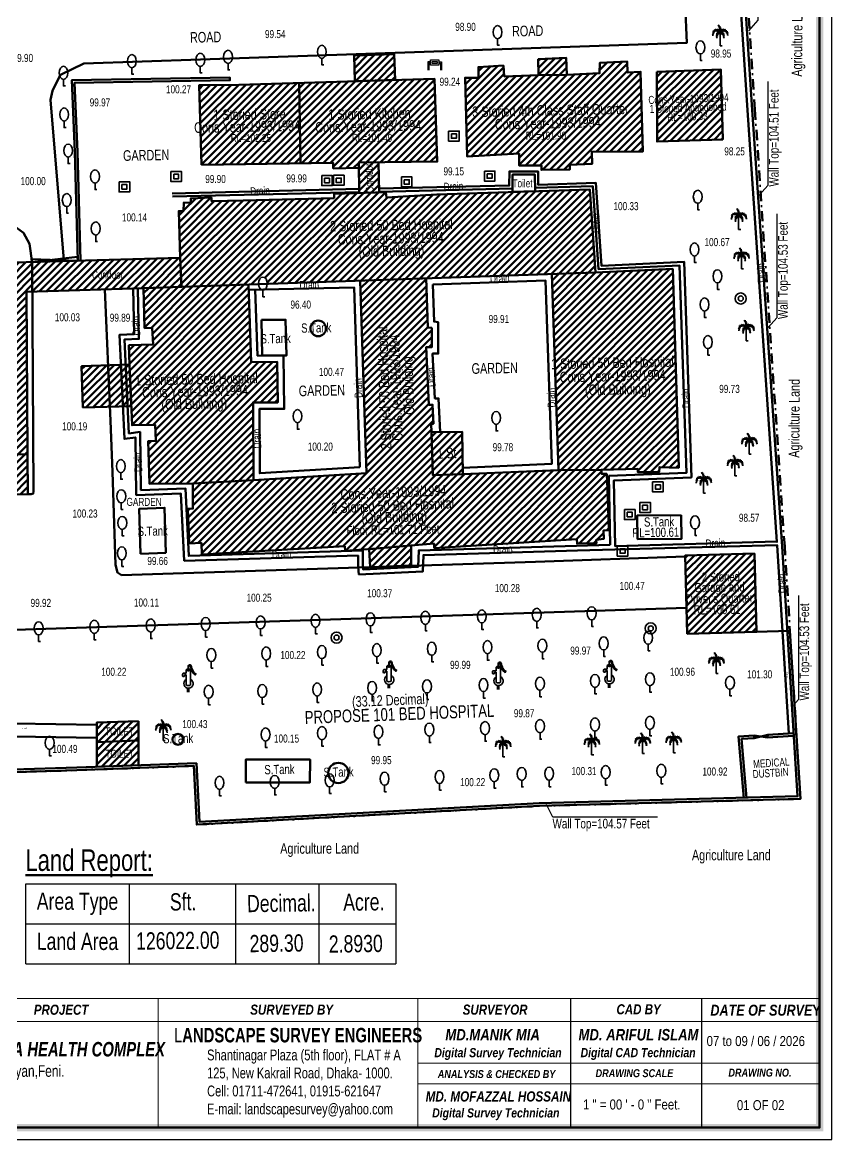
# Model space of a CAD drawing. Header units: inches. Extents: x 2762 to 13259, y 2807 to 10014.
# Drawn here: x 4916 to 7951, y 2807 to 6995 of the extents above; entities that cross this region are included whole.
import ezdxf

# ---------------------------------------------------------------- set-up
doc = ezdxf.new("R2010")
doc.units = ezdxf.units.IN
doc.header["$MEASUREMENT"] = 0
doc.linetypes.add('DASHDOT', pattern=[25.4, 12.7, -6.35, 0, -6.35])
for name, color, linetype, lineweight in [('BUILDING', 211, 'Continuous', 50), ('DIMENSION', 7, 'Continuous', 9), ('DRAIN_TANK', 150, 'Continuous', 50), ('EP', 1, 'Continuous', 35), ('Frame_1', 6, 'Continuous', 35), ('Frame_2', 5, 'Continuous', 50), ('Frame_3', 34, 'Continuous', 35), ('GATE', 40, 'Continuous', 50), ('MANHOLE', 11, 'Continuous', 35), ('PROPERTY LINE', 10, 'Continuous', 50), ('ROAD', 92, 'Continuous', 50), ('TEXT', 7, 'Continuous', 15), ('TINSHED', 132, 'Continuous', 50), ('TREE', 106, 'Continuous', 35), ('TUBWELP12', 13, 'Continuous', 35), ('WALL', 46, 'Continuous', 50)]:
    doc.layers.add(name, color=color, linetype=linetype, lineweight=lineweight)
for name, color, linetype in [('GV', 10, 'Continuous'), ('MSPOINT', 7, 'Continuous'), ('NORT', 7, 'Continuous')]:
    doc.layers.add(name, color=color, linetype=linetype)
doc.styles.add('DESCRIPTION', font='MSURVEY', dxfattribs={"height": 0.45})
doc.styles.add('MONOTEXT', font='txt')
doc.styles.add('New Text Style', font='swissci.ttf')
doc.styles.add('ROMAN_SIMPLEX', font='swisscli.ttf')

# ---------------------------------------------------------------- blocks, each defined once
blk = doc.blocks.new('A$C0C8E30DC')
at = {"layer": 'TREE'}
blk.add_lwpolyline([(44, 65), (44, 0), (63, 0)], dxfattribs=at)
blk.add_ellipse((44, 131), major_axis=(0, 66), ratio=0.672742, dxfattribs=at)
blk = doc.blocks.new('A$C01564FFC')
at = {"layer": 'TREE'}
for p, q in [((0, 129), (7, 138)), ((1, 144), (12, 151)), ((1, 116), (5, 123)), ((3, 159), (17, 164)), ((7, 138), (3, 109)), ((5, 123), (8, 115)), ((17, 164), (7, 138)), ((7, 138), (13, 128)), ((12, 151), (17, 138)), ((14, 173), (29, 168)), ((41, 173), (17, 164)), ((17, 164), (20, 152)), ((29, 168), (27, 155)), ((29, 180), (41, 173)), ((41, 173), (35, 158)), ((66, 167), (41, 173)), ((41, 118), (53, 126)), ((42, 136), (58, 138)), ((54, 170), (45, 156)), ((47, 184), (54, 170)), ((58, 138), (48, 113)), ((52, 150), (71, 143)), ((53, 126), (59, 113)), ((66, 167), (54, 156)), ((83, 147), (58, 138)), ((58, 138), (63, 124)), ((61, 218), (71, 216)), ((61, 153), (75, 157)), ((80, 204), (62, 228)), ((66, 181), (66, 167)), ((83, 147), (66, 167)), ((67, 206), (80, 204)), ((68, 153), (83, 147)), ((71, 143), (68, 126)), ((71, 216), (71, 225)), ((71, 196), (83, 189)), ((73, 181), (85, 174)), ((75, 157), (78, 173)), ((75, 170), (84, 161)), ((75, 151), (83, 147)), ((83, 147), (78, 131)), ((80, 204), (82, 214)), ((85, 174), (80, 204)), ((83, 147), (80, 157)), ((83, 189), (90, 200)), ((83, 147), (85, 174)), ((83, 147), (102, 167)), ((88, 159), (83, 147)), ((83, 147), (104, 153)), ((83, 147), (98, 152)), ((83, 147), (83, 0)), ((83, 147), (111, 137)), ((89, 130), (83, 147)), ((84, 161), (95, 170)), ((85, 174), (94, 185)), ((93, 179), (93, 157)), ((93, 157), (112, 153)), ((97, 142), (119, 146)), ((105, 125), (97, 142)), ((102, 167), (110, 186)), ((102, 167), (131, 171)), ((116, 154), (102, 167)), ((106, 123), (111, 137)), ((111, 137), (128, 132)), ((111, 137), (124, 112)), ((114, 113), (118, 125)), ((129, 184), (116, 169)), ((116, 169), (132, 155)), ((118, 125), (131, 118)), ((131, 171), (148, 177)), ((131, 171), (154, 157)), ((136, 155), (131, 171)), ((142, 164), (158, 164)), ((144, 148), (142, 164)), ((148, 145), (154, 157)), ((154, 157), (168, 154)), ((154, 157), (164, 136)), ((155, 135), (159, 146)), ((159, 146), (172, 141)), ((159, 126), (164, 136)), ((164, 136), (173, 129)), ((164, 136), (169, 111)), ((164, 115), (166, 123)), ((166, 123), (172, 116)), ((42, 103), (48, 113)), ((44, 90), (48, 97)), ((48, 113), (55, 103)), ((48, 113), (48, 82)), ((48, 97), (52, 89)), ((83, 0), (105, 0)), ((117, 103), (124, 112)), ((121, 89), (125, 98)), ((124, 112), (133, 105)), ((124, 112), (126, 84)), ((125, 98), (129, 89))]:
    blk.add_line(p, q, dxfattribs=at)
blk = doc.blocks.new('A$C523241F9')
at = {"layer": 'EP'}
for radius in [66.6, 30.6]:
    blk.add_circle((67, 67), radius, dxfattribs=at)
blk = doc.blocks.new('A$C144E0197')
at = {"layer": 'GV', "ltscale": 0.5}
for p, q in [((0, 22.7), (0, 0)), ((7.7, 22.7), (0, 22.7)), ((3, 19.7), (3, 0)), ((7.7, 19.7), (3, 19.7)), ((30.7, 22.7), (38.4, 22.7)), ((30.7, 19.7), (35.4, 19.7)), ((35.4, 19.7), (35.4, 0)), ((38.4, 22.7), (38.4, 0))]:
    blk.add_line(p, q, dxfattribs=at)
for points in [[(7.7, 28.2), (30.7, 28.2), (30.7, 14.3), (7.7, 14.3)], [(12.2, 23.7), (26.2, 23.7), (26.2, 18.8), (12.2, 18.8)]]:
    blk.add_lwpolyline(points, close=True, dxfattribs=at)
blk = doc.blocks.new('A$C36661D52')
at = {"layer": 'TUBWELP12'}
for p, q in [((4.74, 17.63), (4.74, 21.24)), ((4.87, 17.63), (4.87, 21.19)), ((2.91, 15.57), (0.31, 15.57)), ((2.91, 14.25), (1.51, 14.25)), ((1.51, 14.25), (1.51, 13.4)), ((2.91, 18.4), (2.91, 15.57)), ((2.91, 14.25), (2.91, 5.89)), ((4.74, 17.63), (4.87, 17.63)), ((6.57, 18.4), (6.57, 5.89)), ((4.08, 3.27), (4.08, 0)), ((5.23, 3.19), (5.23, 0))]:
    blk.add_line(p, q, dxfattribs=at)
for points in [[(2.91, 18.4, -0.20171), (4.74, 19.17, -0.20171)], [(4.87, 19.17, -0.188588), (6.57, 18.4)], [(4.88, 22.04, -0.471821), (6.76, 22.3, -0.153), (7.49, 21.04, 0.080075), (9.25, 16.61, 0.193066), (11.1, 15.19), (10.51, 14.19), (8.37, 16.04), (7.3, 18.71), (6.42, 21.35, 0.466022), (5.23, 21.82)], [(0.31, 15.57, 0.260559), (0, 14.77), (0, 13.41)], [(0, 13.41, 0.691907), (1.51, 13.4, 0.220432)], [(2.91, 18.4, 0.20171), (4.74, 17.63, 0.20171)], [(4.87, 17.63, 0.188588), (6.57, 18.4)]]:
    blk.add_lwpolyline(points, format="xyb", dxfattribs=at)
blk.add_circle((4.89, 21.61), 0.429, dxfattribs=at)
for centre, radius, start, end in [((4.93, 7.03), 3.85, 121.72308, 64.82281), ((4.74, 9.44), 3.99, 242.67603, 297.32397)]:
    blk.add_arc(centre, radius, start, end, dxfattribs=at)
blk = doc.blocks.new('A$C69525F90')
at = {"layer": 'MANHOLE'}
for points in [[(0, 115), (121, 115), (121, 0), (0, 0)], [(32, 83), (89, 83), (89, 32), (32, 32)]]:
    blk.add_lwpolyline(points, close=True, dxfattribs=at)

msp = doc.modelspace()

# ---------------------------------------------------------------- hatches: boundary and pattern name
at = {"layer": 'BUILDING'}
h = msp.add_hatch(dxfattribs=at)
h.set_pattern_fill('ANSI31', color=256, scale=150, style=0)
h.paths.add_polyline_path([(6461.3, 6783.9), (5953.6, 6768.4), (5958.8, 6466.4), (6081.5, 6468.1), (6081.9, 6447.4), (6177.3, 6449.7), (6177, 6469.4), (6471.9, 6473.5)])
h.paths.add_polyline_path([(6251.1, 6470.5), (6177, 6469.4), (6178.9, 6355.4), (6254.3, 6357.6)])
h.paths.add_polyline_path([(6310.1, 6875.4), (6159.6, 6870.6), (6162.4, 6774.7), (6314.1, 6779.4)])
h.paths.add_polyline_path([(5953.6, 6768.4), (5727.2, 6761.5), (5579.2, 6759.4), (5587.1, 6461.2), (5958.8, 6466.4)])
h.paths.add_polyline_path([(6143.7, 6539), (6332.9, 6539), (6332.9, 6585.1), (6143.7, 6585.1)], flags=24)
h.paths.add_polyline_path([(6053.3, 6618), (6396.1, 6624.9), (6394.8, 6686.9), (6052, 6679.9)], flags=24)
h.paths.add_polyline_path([(6003.4, 6565.3), (6447.4, 6574.3), (6446.1, 6642.4), (6002, 6633.4)], flags=24)
h.paths.add_polyline_path([(5549.3, 6564.1), (5993.4, 6573.1), (5992, 6641.1), (5548, 6632.1)], flags=9)
h.paths.add_polyline_path([(6242.5, 6349.6), (6236.4, 6483.3), (6189.5, 6481.2), (6195.7, 6347.5)], flags=9)
h.paths.add_polyline_path([(5622.7, 6616.2), (5928.3, 6622.4), (5927, 6684.3), (5621.4, 6678.1)], flags=24)
h.paths.add_polyline_path([(5689.3, 6538.4), (5878.6, 6538.4), (5878.6, 6584.5), (5689.3, 6584.5)], flags=24)
h = msp.add_hatch(dxfattribs=at)
h.set_pattern_fill('ANSI31', color=256, scale=150, style=0)
h.paths.add_polyline_path([(7234.1, 6809.7), (7185.1, 6807.7), (7183.4, 6848.5), (7081.1, 6842.8), (7080.5, 6804.5), (6957.8, 6798.9), (6851.9, 6797.4), (6722.7, 6792.6), (6719.7, 6832.8), (6626.3, 6827.6), (6626.5, 6787.6), (6575.9, 6787.4), (6584.4, 6492), (6778.4, 6503.5), (6779.3, 6458.1), (6862.6, 6459.1), (6862.2, 6442.2), (6969.5, 6444.2), (6968.7, 6461.5), (7052.6, 6464.7), (7051.2, 6510.3), (7243, 6511.6)])
h.paths.add_polyline_path([(6955.2, 6861.7), (6850.5, 6856.8), (6851.9, 6797.4), (6957.8, 6798.9)])
h.paths.add_polyline_path([(6795.9, 6546.9), (6985.2, 6546.9), (6985.2, 6593), (6795.9, 6593)], flags=24)
h.paths.add_polyline_path([(6592.8, 6626.7), (7221.1, 6639.4), (7219.8, 6703.5), (6591.6, 6690.8)], flags=24)
h.paths.add_polyline_path([(6677, 6576.8), (7121.1, 6585.8), (7119.7, 6653.8), (6675.6, 6644.9)], flags=24)
h = msp.add_hatch(dxfattribs=at)
h.set_pattern_fill('ANSI31', color=256, scale=150, style=0)
h.paths.add_polyline_path([(7535, 6818.7), (7295, 6810.2), (7296.3, 6548.1), (7542.5, 6556.1)])
h.paths.add_polyline_path([(7261, 6646.4), (7586.2, 6657.3), (7584.6, 6704.2), (7259.4, 6693.3)], flags=9)
h.paths.add_polyline_path([(7255.8, 6676.4), (7592.1, 6687.7), (7590.4, 6739.3), (7254.1, 6728)], flags=9)
h.paths.add_polyline_path([(7327.3, 6616.1), (7516.5, 6622.4), (7514.9, 6668.5), (7325.8, 6662.1)], flags=24)
h = msp.add_hatch(dxfattribs=at)
h.set_pattern_fill('ANSI31', color=256, scale=150, style=0)
edge = h.paths.add_edge_path()
edge.add_line((7043.9, 6369.2), (6470.7, 6350))
edge.add_line((6470.7, 6350), (6281.7, 6339))
edge.add_line((6281.7, 6339), (6279.4, 6358.4))
edge.add_line((6279.4, 6358.4), (6084.6, 6352.7))
edge.add_line((6084.6, 6352.7), (6084.8, 6336.2))
edge.add_line((6084.8, 6336.2), (5743.4, 6326.8))
edge.add_line((5743.4, 6326.8), (5624.7, 6324.9))
edge.add_line((5624.7, 6324.9), (5624.5, 6338.5))
edge.add_line((5624.5, 6338.5), (5547.5, 6335.2))
edge.add_line((5547.5, 6335.2), (5547.2, 6318.6))
edge.add_line((5547.2, 6318.6), (5521.1, 6319.8))
edge.add_line((5521.1, 6319.8), (5520.6, 6287.7))
edge.add_line((5520.6, 6287.7), (5502.2, 6287.8))
edge.add_line((5502.2, 6287.8), (5506.9, 6112.6))
edge.add_line((5506.9, 6112.6), (5512.1, 6003.6))
edge.add_line((5512.1, 6003.6), (5801.3, 6013.6))
edge.add_ellipse((5817.9, 6015.5), major_axis=(0, 24.7), ratio=0.672742, start_angle=268.2434, end_angle=454.4425, ccw=False)
edge.add_line((5834.4, 6014.8), (7065, 6057.7))
edge.add_line((7065, 6057.7), (7043.9, 6369.2))
h.paths.add_polyline_path([(6088.1, 6145.3), (6532.2, 6154.3), (6530.8, 6222.3), (6086.7, 6213.4)], flags=24)
h.paths.add_polyline_path([(6165, 6093.2), (6451.4, 6099), (6449.9, 6174.8), (6163.5, 6169)], flags=24)
h.paths.add_polyline_path([(6056.4, 6187.9), (6568.3, 6198.2), (6566.8, 6274), (6054.8, 6263.7)], flags=24)
h = msp.add_hatch(dxfattribs=at)
h.set_pattern_fill('ANSI31', color=256, scale=150, style=0)
h.paths.add_polyline_path([(5506.9, 6112.6), (4951.9, 6096.7), (4952.4, 6093.2), (4953.1, 5986.3), (5369.5, 5998.6), (5512.1, 6003.6)])
h.paths.add_polyline_path([(4931.7, 5985.6), (4953.1, 5986.3), (4952.4, 6093.2), (4951.9, 6096.7), (4929.9, 6096), (4817.6, 6094), (4826.4, 5669.6), (4826.7, 5375.4), (4840.9, 5375.3), (4934.6, 5376.4)])
h.paths.add_polyline_path([(4934.6, 5376.4), (4840.9, 5375.3), (4845.2, 5224.7), (4935.9, 5227.3)])
h.paths.add_polyline_path([(5169, 6025.8), (5309.6, 6025.8), (5309.6, 6072.7), (5169, 6072.7)], flags=24)
h.paths.add_polyline_path([(4910.6, 5625), (4910.6, 5810.5), (4848.7, 5810.5), (4848.7, 5625)], flags=24)
h = msp.add_hatch(dxfattribs=at)
h.set_pattern_fill('ANSI31', color=256, scale=150, style=0)
h.paths.add_polyline_path([(6429.6, 5777.1), (6451.3, 5777.4), (6450.8, 5850), (6436.6, 5851.3), (6430.1, 6035.5), (6183.2, 6026.9), (6206.3, 5305.9), (5782.5, 5279.2), (5555, 5267), (5555.1, 5172.5), (5536, 5172), (5541.3, 5041.9), (5587.1, 5043.8), (5589.1, 5000.4), (6124.8, 5031.4), (6126.8, 5014), (6215.9, 5021), (6373.6, 5034.2), (6460, 5041.4), (6460.3, 5024.4), (6975.7, 5057.2), (6994.9, 5058.4), (6996.4, 5041.4), (7069.1, 5043.5), (7068.1, 5055.9), (7095.9, 5059.3), (7094.9, 5090), (7114.8, 5091.5), (7110.9, 5216.7), (7107.2, 5302.4), (7088, 5302.5), (7087.6, 5318.3), (6926.2, 5317.1), (6568.1, 5301.3), (6455.2, 5297.7), (6449.7, 5459.3), (6448.6, 5490.3), (6457.3, 5490.6), (6453.9, 5561.6), (6440.2, 5561.6)])
h.paths.add_polyline_path([(6374.3, 4958.9), (6373.6, 5034.2), (6227.7, 5022), (6215.9, 5021), (6219.8, 4953.7)])
h.paths.add_polyline_path([(6564.9, 5460.8), (6449.7, 5459.3), (6455.2, 5297.7), (6568.1, 5301.3)], flags=17)
h.paths.add_polyline_path([(6123, 5062.9), (6530.4, 5070.3), (6529.4, 5123.7), (6122, 5116.4)], flags=24)
h.paths.add_polyline_path([(6359.6, 5417.1), (6344, 5861), (6275.9, 5858.6), (6291.6, 5414.7)], flags=24)
h.paths.add_polyline_path([(6099.4, 5188.5), (6543.2, 5207.1), (6540.3, 5275.1), (6096.5, 5256.6)], flags=24)
h.paths.add_polyline_path([(6409.5, 5513.4), (6400.5, 5767.1), (6324.7, 5764.5), (6333.7, 5510.7)], flags=24)
h.paths.add_polyline_path([(6323.7, 5381.9), (6305.7, 5893.7), (6229.9, 5891), (6248, 5379.3)], flags=24)
h.paths.add_polyline_path([(6176.9, 5092.8), (6463.1, 5104.8), (6459.9, 5180.5), (6173.8, 5168.6)], flags=24)
h.paths.add_polyline_path([(6062.2, 5131.4), (6573.8, 5152.8), (6570.6, 5228.5), (6059, 5207.1)], flags=24)
h.paths.add_polyline_path([(6462.1, 5347.6), (6559.7, 5351.7), (6557.1, 5413.5), (6459.6, 5409.4)], flags=24)
h = msp.add_hatch(dxfattribs=at)
h.set_pattern_fill('ANSI31', color=256, scale=150, style=0)
h.paths.add_polyline_path([(7355, 6071), (7065, 6057.7), (6901.2, 6052), (6926.2, 5317.1), (7087.6, 5318.3), (7223.4, 5322), (7223.7, 5309.7), (7303.4, 5308.9), (7304.6, 5328.4), (7377.1, 5325.9)])
h.paths.add_polyline_path([(6920.2, 5629.1), (7364.3, 5638), (7362.9, 5706.1), (6918.8, 5697.1)], flags=24)
h.paths.add_polyline_path([(7014.2, 5574.5), (7300.5, 5580.3), (7299, 5656.1), (7012.6, 5650.3)], flags=24)
h.paths.add_polyline_path([(6886.8, 5671.7), (7397.4, 5682), (7395.9, 5757.8), (6885.2, 5747.5)], flags=9)
h = msp.add_hatch(dxfattribs=at)
h.set_pattern_fill('ANSI31', color=256, scale=150, style=0)
h.paths.add_polyline_path([(5763.7, 6012.3), (5369.5, 5998.6), (5374.1, 5849.5), (5402.2, 5850.7), (5405.8, 5787.9), (5315.6, 5785.1), (5317.9, 5712.9), (5327, 5485.2), (5413.9, 5486.3), (5416.6, 5426.2), (5388.1, 5425.6), (5393, 5265.2), (5555, 5267), (5782.5, 5279.2), (5780.8, 5570.6), (5873.4, 5570.4), (5871.7, 5722.2), (5774.4, 5721.7)])
h.paths.add_polyline_path([(5317.9, 5712.9), (5303.4, 5712.4), (5310.8, 5556.1), (5324.2, 5556.4)])
h.paths.add_polyline_path([(5303.4, 5712.4), (5285.4, 5711.7), (5292.8, 5555.6), (5310.8, 5556.1)])
h.paths.add_polyline_path([(5285.4, 5711.7), (5237.1, 5710), (5244, 5554.4), (5292.8, 5555.6)])
h.paths.add_polyline_path([(5237.1, 5710), (5137.6, 5706.4), (5143, 5551.8), (5244, 5554.4)])
h.paths.add_polyline_path([(5353.8, 5572), (5797.9, 5581), (5796.5, 5649.1), (5352.4, 5640.1)], flags=24)
h.paths.add_polyline_path([(5425.5, 5520.5), (5711.9, 5526.3), (5710.4, 5602.1), (5424, 5596.3)], flags=24)
h.paths.add_polyline_path([(5326.5, 5610.7), (5837.1, 5621), (5835.6, 5696.8), (5324.9, 5686.5)], flags=24)
h = msp.add_hatch(dxfattribs=at)
h.set_pattern_fill('ANSI31', color=256, scale=150, style=0)
h.paths.add_polyline_path([(7661, 5004.1), (7401, 4996.8), (7409.1, 4703.3), (7669, 4710.6)])
h.paths.add_polyline_path([(7424.9, 4765.2), (7644.4, 4769.1), (7643.4, 4822.6), (7423.9, 4818.6)], flags=24)
h.paths.add_polyline_path([(7395.9, 4804.9), (7671.6, 4809.9), (7670.6, 4866.2), (7394.8, 4861.2)], flags=9)
h.paths.add_polyline_path([(7454.1, 4888), (7625.3, 4891.1), (7624.3, 4945.5), (7453.1, 4942.4)], flags=24)
h.paths.add_polyline_path([(7425.4, 4838.7), (7648.7, 4842.7), (7647.5, 4909.4), (7424.2, 4905.3)], flags=24)
h = msp.add_hatch(dxfattribs=at)
h.set_pattern_fill('ANSI31', color=256, scale=150, style=0)
h.paths.add_polyline_path([(5350.7, 4376.5), (5194.9, 4370.9), (5195, 4297.5), (5350.8, 4303.1)])
h.paths.add_polyline_path([(5218.3, 4314.2), (5334.5, 4314.2), (5334.5, 4361.1), (5218.3, 4361.1)], flags=24)
at = {"layer": 'TINSHED'}
h = msp.add_hatch(dxfattribs=at)
h.set_pattern_fill('ANSI31', color=256, scale=150, style=0)
h.paths.add_polyline_path([(5350.8, 4303.1), (5195, 4297.5), (5195.2, 4204.9), (5351, 4210.5)])
h.paths.add_polyline_path([(5219.2, 4230.4), (5335.4, 4230.4), (5335.4, 4277.3), (5219.2, 4277.3)], flags=24)

# ---------------------------------------------------------------- linework, layer by layer
at = {"layer": 'BUILDING'}
for points in [[(6314.1, 6779.4), (6310.1, 6875.4), (6159.6, 6870.6), (6162.4, 6774.7), (6314.1, 6779.4)], [(6957.8, 6798.9), (7080.5, 6804.5), (7081.1, 6842.8), (7183.4, 6848.5), (7185.1, 6807.7), (7234.1, 6809.7), (7243, 6511.6), (7051.2, 6510.3), (7052.6, 6464.7), (6968.7, 6461.5), (6969.5, 6444.2), (6862.2, 6442.2), (6862.6, 6459.1), (6779.3, 6458.1), (6778.4, 6503.5), (6584.4, 6492), (6575.9, 6787.4), (6626.5, 6787.6), (6626.3, 6827.6), (6719.7, 6832.8), (6722.7, 6792.6), (6851.9, 6797.4), (6850.5, 6856.8), (6955.2, 6861.7), (6957.8, 6798.9), (6851.9, 6797.4)], [(7295, 6810.2), (7296.3, 6548.1), (7542.5, 6556.1), (7535, 6818.7), (7295, 6810.2)], [(5587.1, 6461.2), (5579.2, 6759.4), (5727.2, 6761.5), (6461.3, 6783.9), (6471.9, 6473.5), (6177, 6469.4)], [(5953.6, 6768.3), (5958.8, 6466.4)], [(6177.3, 6449.7), (6081.9, 6447.4), (6081.5, 6468.1), (5587.1, 6461.2)], [(6178.9, 6355.4), (6177, 6469.4)], [(6251.1, 6470.5), (6254.3, 6357.6)], [(6753.8, 6360.1), (6754.1, 6424.3), (6838.1, 6424.6), (6838.7, 6362.3), (6753.8, 6360.1)], [(4929.9, 6096), (5506.9, 6112.6), (5502.2, 6287.8), (5520.6, 6287.7), (5521.1, 6319.8), (5547.2, 6318.6), (5547.5, 6335.2), (5624.5, 6338.5), (5624.7, 6324.9), (5743.4, 6326.8), (6084.8, 6336.2), (6084.6, 6352.7), (6279.4, 6358.4), (6281.7, 6339), (6470.7, 6350), (7043.9, 6369.2), (7065, 6057.7), (7355, 6071), (7377.1, 5325.9), (7304.6, 5328.4), (7303.4, 5308.9), (7223.7, 5309.7), (7223.4, 5322), (7223.4, 5322), (7087.6, 5318.3), (7088, 5302.5), (7107.2, 5302.4), (7110.9, 5216.7), (7114.8, 5091.5), (7094.9, 5090), (7095.9, 5059.3), (7068.1, 5055.9), (7069.1, 5043.5), (6996.4, 5041.4), (6994.9, 5058.4), (6975.7, 5057.2), (6460.3, 5024.4), (6460, 5041.4), (6227.7, 5022), (6126.8, 5014), (6124.8, 5031.4), (5589.1, 5000.4), (5587.1, 5043.8), (5541.3, 5041.9), (5536, 5172), (5555.1, 5172.5), (5555, 5267), (5393, 5265.2), (5388.1, 5425.6), (5416.6, 5426.2), (5413.9, 5486.3), (5327, 5485.2), (5317.9, 5712.9), (5315.6, 5785.1), (5405.8, 5787.9), (5402.2, 5850.7), (5374.1, 5849.5), (5369.5, 5998.6)], [(4929.9, 6096), (4817.6, 6094), (4826.4, 5669.6), (4728.1, 5669), (4721.8, 6137.1), (4559.1, 6136.9), (4561.5, 6071.2), (4443.1, 6068.9), (3947.4, 6064.6), (3947.7, 6049), (3957, 4978.3)], [(5506.9, 6112.6), (5512.1, 6003.6)], [(7065, 6057.7), (5369.5, 5998.6), (4931.7, 5985.6), (4934.6, 5376.4), (4935.9, 5227.3), (4845.2, 5224.7), (4853.5, 4991), (3957, 4978.3), (3954.9, 5220.2), (4845.2, 5224.7)], [(6430.1, 6035.7), (6436.6, 5851.3), (6450.8, 5850), (6451.3, 5777.4), (6429.6, 5777.1), (6440.2, 5561.6), (6453.9, 5561.6), (6457.3, 5490.6), (6448.6, 5490.3), (6449.7, 5459.3), (6564.9, 5460.8), (6568.1, 5301.3), (6455.2, 5297.7), (6449.7, 5459.3)], [(6568.1, 5301.3), (6926.2, 5317.1), (6901.2, 6052)], [(5763.7, 6012.3), (5774.4, 5721.7), (5774.4, 5721.7), (5871.7, 5722.2), (5873.4, 5570.4), (5780.8, 5570.6), (5782.5, 5279.2)], [(6206.3, 5305.9), (6183.2, 6026.9)], [(5317.9, 5712.9), (5137.6, 5706.4), (5143, 5551.8), (5324.2, 5556.4)], [(4845.2, 5224.7), (4840.9, 5375.3), (4934.6, 5376.4)], [(5555, 5267), (5782.5, 5279.2), (6206.3, 5305.9)], [(7087.6, 5318.3), (6926.2, 5317.1)], [(6219.8, 4953.5), (6215.9, 5021), (6373.6, 5034.2), (6374.3, 4958.9), (6219.8, 4953.7)], [(7409.1, 4703.3), (7401, 4996.8), (7661, 5004.1), (7669, 4710.6), (7409.1, 4703.3)], [(5350.7, 4376.5), (5194.9, 4370.9), (5195, 4297.5), (5350.8, 4303.1), (5350.7, 4376.5)]]:
    msp.add_lwpolyline(points, dxfattribs=at)
at = {"layer": 'DRAIN_TANK'}
for points in [[(5948.1, 7316.6), (5949.8, 7387.4), (6170.3, 7394.1), (6176.4, 7277), (6393.2, 7285.8), (6435.8, 7286.7), (6436.7, 7337.6), (7609.4, 7382.1), (7607.6, 7056.6), (7610, 7044.3), (7635.2, 6666), (7745.5, 5048), (7745.5, 5048)], [(7745.3, 5049.8), (7139.5, 5031.8), (7134.2, 5278), (7424.6, 5289.2), (7397.8, 6097), (7087.3, 6082.7), (7066.3, 6394), (6849.9, 6386.7), (6850, 6436.6), (6742.2, 6436.3), (6741.9, 6383.6), (6253.9, 6372.2)], [(5478.1, 6354.2), (6178.6, 6370.5)], [(6254.3, 6360.3), (6753.8, 6371.9)], [(7119.8, 5037.2), (7115.8, 5295.3), (7406, 5306.5), (7380.2, 6084.2), (7076.1, 6070.2), (7055.1, 6381.6), (6838.6, 6374.4)], [(5478.4, 6342.2), (6178.9, 6358.5)], [(6997.7, 5015.6), (6419.8, 4998.4), (6417.2, 4936.6), (6177.9, 4925.8), (6174.5, 4954.5), (6174.7, 4996.4), (5522.6, 4976.9), (5510.6, 5229.2), (5342.7, 5223.3), (5339.8, 5439.3), (5298.5, 5433.6), (5280.2, 5824.2), (5334.4, 5826), (5330.9, 5997.4)], [(7119.8, 5037.2), (6402.5, 5015.9), (6399.9, 4953.8), (6193.8, 4944.6), (6192.5, 4955.5), (6192.8, 5015), (5539.7, 4995.4), (5527.8, 5247.8), (5360.5, 5241.9), (5357.5, 5459.9), (5315.5, 5454.1), (5299, 5806.8), (5352.7, 5808.6), (5348.9, 5997.8)], [(5764.4, 5992.9), (6160, 6001.9), (6181.5, 5328.4)], [(6181.5, 5328.4), (5806.3, 5304.8), (5805, 5546.5), (5897.7, 5546.3), (5895.4, 5746.4), (5797.6, 5745.8), (5788.4, 5993.8)], [(6454.9, 6012.4), (6459.8, 5873.3), (6474.7, 5871.9), (6475.5, 5753.8), (6454.3, 5753.7), (6463, 5585.8), (6476.8, 5585.7), (6482.6, 5459.7), (6482.6, 5459.7)], [(6567, 5325.3), (6901.4, 5340), (6878, 6027.1), (6454.9, 6012.4)], [(5812.3, 5880.2), (5903, 5880.5), (5905.9, 5746.2), (5815.2, 5745.9), (5812.3, 5880.2)], [(5358.6, 5003.1), (5453.5, 5006.9), (5449.1, 5175.9), (5354.2, 5172.1), (5358.6, 5003.1)], [(7386.4, 5147.7), (7221.6, 5147.2), (7222.8, 5058.5), (7387.6, 5059), (7386.4, 5147.7)], [(6997.7, 5015.6), (7746.3, 5036), (7790.3, 4329.8)], [(5753.5, 4146.4), (5754.4, 4232.8), (5994.6, 4232), (5993.7, 4145.6), (5753.5, 4146.4)]]:
    msp.add_lwpolyline(points, dxfattribs=at)
for centre, radius in [((6025.2, 5847.9), 29.2), ((5499.2, 4307.8), 20.2), ((6100.8, 4181.8), 38)]:
    msp.add_circle(centre, radius, dxfattribs=at)
at = {"layer": 'Frame_1', "lineweight": 30, "flags": 128}
msp.add_lwpolyline([(7950.9, 10014), (2761.6, 10014), (2761.6, 2807.4), (7950.9, 2807.4)], close=True, dxfattribs=at)
at = {"layer": 'Frame_2', "lineweight": 53, "const_width": 27.8}
msp.add_lwpolyline([(2806.6, 2852.4), (2806.6, 9968.9), (7905.8, 9968.9), (7905.8, 2852.4)], close=True, dxfattribs=at)
msp.add_lwpolyline([(2806.6, 2852.4), (2806.6, 9968.9), (7905.8, 9968.9), (7905.8, 2852.4)], close=True, dxfattribs=at)
at = {"layer": 'Frame_2', "flags": 128}
msp.add_lwpolyline([(7905.8, 9968.9), (2806.6, 9968.9), (2806.6, 2852.4), (7905.8, 2852.4)], close=True, dxfattribs=at)
at = {"layer": 'Frame_2', "color": 5, "flags": 128}
msp.add_lwpolyline([(7905.8, 9968.9), (2806.6, 9968.9), (2806.6, 2852.4), (7905.8, 2852.4)], close=True, dxfattribs=at)
at = {"layer": 'Frame_3', "lineweight": 30}
for points, const_width in [([(7905.8, 3336.3), (3999.6, 3336.3)], 3.76), ([(5424.4, 2852.4), (5424.4, 3336.3)], 3.76), ([(6398.9, 2852.4), (6398.9, 3336.3)], 3.76), ([(6971.6, 2852.4), (6971.6, 3336.3)], 5.03), ([(7463.3, 2852.4), (7463.3, 3336.3)], 5.03), ([(7905.8, 2852.4), (7905.8, 3336.3)], 5.03), ([(7905.8, 3250.8), (3999.6, 3250.8)], 3.76), ([(7905.8, 3094.4), (6398.9, 3094.4)], 3.76), ([(7905.8, 3016.9), (6398.9, 3016.9)], 3.76)]:
    msp.add_lwpolyline(points, dxfattribs=dict(at, const_width=const_width))
at = {"layer": 'GATE'}
for points in [[(4951.9, 6096.7), (5123, 6116), (5123.4, 6101.6), (4950.4, 6107.8), (4951.9, 6096.7)], [(7711.2, 4325.1), (7710.5, 4315.1), (7659.9, 4322.1), (7659.7, 4312.1), (7711.2, 4325.1)]]:
    msp.add_lwpolyline(points, dxfattribs=at)
at = {"layer": 'MSPOINT'}
for p in [(5579.2, 6759.4), (5610, 6760.7), (5536, 5172)]:
    msp.add_point(p, dxfattribs=at)
at = {"layer": 'NORT'}
for points in [[(7674.2, 7393.2), (7674.2, 7003.5), (7639, 6963.9)], [(7711.6, 6773.4), (7711.6, 6383.7), (7679.3, 6347.4)], [(7745.5, 6277.1), (7745.5, 5887.4), (7713.2, 5851.1)], [(7826.2, 4847.5), (7826.2, 4457.7), (7806, 4435.1)], [(7297.5, 4016.3), (6905.3, 4016.3), (6881.4, 4063.7)], [(4928.2, 3765.6), (6316.8, 3765.6)], [(4928.2, 3467), (4928.2, 3765.6)], [(5315.7, 3765.6), (5315.7, 3467)], [(5714.7, 3765.6), (5714.7, 3467)], [(6027.3, 3765.6), (6027.3, 3467)], [(6316.8, 3765.6), (6316.8, 3467)], [(4928.2, 3616.2), (6316.8, 3616.2)], [(4928.2, 3467), (6316.8, 3467)]]:
    msp.add_lwpolyline(points, dxfattribs=at)
at = {"layer": 'PROPERTY LINE', "linetype": 'DASHDOT', "ltscale": 3}
msp.add_lwpolyline([(3964.8, 7041.4), (3897.9, 6655.4), (3847.2, 6264.9), (3827.5, 5382.1), (3837.3, 4991), (3853.5, 4629.6), (3854.6, 4587.2), (3868.2, 4302.6), (3870, 4148.7), (4641.4, 4177), (5120, 4192.2), (5559.2, 4208), (5570, 3988.1), (6854.8, 4058.2), (7833.6, 4084.5), (7774.7, 5031.4), (7663.2, 6667.9), (7637.9, 7047.9)], dxfattribs=at)
at = {"layer": 'PROPERTY LINE'}
msp.add_lwpolyline([(7794.4, 4714.2), (7409.1, 4703.3), (7406.4, 4800.6), (4850.6, 4716.8), (4671.4, 4712.8), (4702.7, 4178.9), (5120, 4192.2), (5559.2, 4208), (5570, 3988.1), (6854.8, 4058.2), (7833.6, 4084.5)], close=True, dxfattribs=at)
at = {"layer": 'ROAD'}
for points in [[(5584.1, 6855.8), (7407.4, 6918.2), (7401.5, 7063.6)], [(5070.8, 6103.5), (5021.8, 6705.1), (5029.2, 6738.6), (5050.7, 6784.9), (5058.8, 6798.4), (5145.9, 6841.2), (5584.1, 6855.8)], [(4952.4, 6093.2), (4942.5, 6164.6), (4919.7, 6206), (4865.5, 6246.7)], [(4952.4, 6093.2), (4957.8, 5237.3), (4956.3, 5228.9), (4949.3, 5226.1), (4935.9, 5227.3)], [(5265.3, 4961.6), (5253.3, 5311), (5246.3, 5501.2), (5224.5, 5994.3)], [(6022.5, 4947.4), (6840.5, 4973.4), (7401.2, 4992.5)], [(5265.3, 4961.6), (5272, 4933.2), (5287.6, 4923.7), (5442.2, 4927.6), (6022.5, 4947.4)], [(4702.7, 4178.9), (4671.4, 4712.8), (4850.6, 4716.8), (7406.4, 4800.6), (7409.1, 4703.3), (7794.4, 4714.2)], [(4578.1, 4372.1), (5194.9, 4361.8)], [(4581, 4324), (5194.1, 4313.8)]]:
    msp.add_lwpolyline(points, dxfattribs=at)
at = {"layer": 'TINSHED'}
msp.add_lwpolyline([(5350.8, 4303.1), (5195, 4297.5), (5195.2, 4204.9), (5351, 4210.5), (5350.8, 4303.1)], dxfattribs=at)
at = {"layer": 'WALL'}
for points in [[(4641.1, 4187), (5119.7, 4202.2), (5568.7, 4218.3), (5579.5, 3998.7), (6854.4, 4068.2), (7823, 4094.2), (7764.7, 5030.8), (7653.2, 6667.2), (7627.9, 7046.6), (7625.6, 7058.3), (7632.4, 8319.5), (7633.6, 8614.2), (7634.9, 8993.7), (6767, 8958.5), (5309.3, 8904.6), (4921.7, 8889.9), (4203.3, 8866.6)], [(5133.4, 6101.9), (5122, 6510.1), (5111.7, 6768.6), (5694.4, 6778.3), (5694.3, 6788.3), (5101.3, 6778.5), (5112, 6509.8), (5123.4, 6101.6)], [(7659.9, 4322.1), (7602.1, 4318.7), (7621.3, 4087.7)], [(7808.1, 4320.8), (7710.5, 4315.1)], [(7807.5, 4330.8), (7711.2, 4325.1)], [(7659.7, 4312.1), (7612.9, 4309.3), (7631.3, 4088.5)]]:
    msp.add_lwpolyline(points, dxfattribs=at)

# ---------------------------------------------------------------- block references
at = {"layer": 'DIMENSION', "xscale": 1.362815999991653, "yscale": 1.362815999800659, "zscale": 1.362816}
msp.add_blockref('A$C144E0197', (6435.8, 6815.6), dxfattribs=at)
at = {"layer": 'EP', "xscale": 0.3119999999998981, "yscale": 0.3119999999998981, "zscale": 0.3120000000000001}
for p in [(7588.9, 5939.1), (7251.4, 4702.7), (6073.1, 4668.2)]:
    msp.add_blockref('A$C523241F9', p, dxfattribs=at)
at = {"layer": 'MANHOLE'}
for name, p, xscale, yscale, zscale in [('A$C01564FFC', (7503.8, 6907.2), 0.3431999999999107, 0.343199999999797, 0.3432000000000001), ('A$C69525F90', (6514.4, 6550.2), 0.3276000000005297, 0.3276000000005297, 0.3276000000000001), ('A$C69525F90', (5472.7, 6398.6), 0.3276000000005297, 0.3276000000005297, 0.3276000000000001), ('A$C69525F90', (6038.4, 6383.3), 0.3276000000005297, 0.3276000000005297, 0.3276000000000001), ('A$C69525F90', (6082.4, 6384.3), 0.3276000000005297, 0.3276000000005297, 0.3276000000000001), ('A$C69525F90', (6337.2, 6378.1), 0.3276000000005297, 0.3276000000005297, 0.3276000000000001), ('A$C69525F90', (6648.4, 6400), 0.3276000000005297, 0.3276000000005297, 0.3276000000000001), ('A$C69525F90', (5278.7, 6359.7), 0.3276000000005297, 0.3276000000005297, 0.3276000000000001), ('A$C01564FFC', (7573.6, 6219), 0.3431999999999107, 0.343199999999797, 0.3432000000000001), ('A$C01564FFC', (7583.7, 6071.6), 0.3431999999999107, 0.343199999999797, 0.3432000000000001), ('A$C01564FFC', (7602, 5801.1), 0.3431999999999107, 0.343199999999797, 0.3432000000000001), ('A$C01564FFC', (7613, 5376.6), 0.3431999999999107, 0.343199999999797, 0.3432000000000001), ('A$C01564FFC', (7559.6, 5295), 0.3431999999999107, 0.343199999999797, 0.3432000000000001), ('A$C01564FFC', (7442, 5230.6), 0.3431999999999107, 0.343199999999797, 0.3432000000000001), ('A$C69525F90', (7279.2, 5235.1), 0.3276000000005297, 0.3276000000005297, 0.3276000000000001), ('A$C69525F90', (7231.4, 5158.1), 0.3276000000005297, 0.3276000000005297, 0.3276000000000001), ('A$C69525F90', (7173.8, 5131.5), 0.3276000000005297, 0.3276000000005297, 0.3276000000000001), ('A$C69525F90', (7146.8, 4994.6), 0.3276000000005297, 0.3276000000005297, 0.3276000000000001), ('A$C01564FFC', (7489.5, 4554.4), 0.3431999999999107, 0.3432000000002517, 0.3432000000000001), ('A$C01564FFC', (5415, 4303.8), 0.343199999999797, 0.3432000000002517, 0.3432000000000001), ('A$C01564FFC', (6689.6, 4241.7), 0.3431999999999107, 0.3432000000002517, 0.3432000000000001), ('A$C01564FFC', (7022.3, 4250.1), 0.3431999999999107, 0.3432000000002517, 0.3432000000000001), ('A$C01564FFC', (7213, 4254.4), 0.3431999999999107, 0.3432000000002517, 0.3432000000000001), ('A$C01564FFC', (7329.1, 4257.5), 0.3431999999999107, 0.3432000000002517, 0.3432000000000001)]:
    msp.add_blockref(name, p, dxfattribs=dict(at, xscale=xscale, yscale=yscale, zscale=zscale))
at = {"layer": 'PROPERTY LINE', "yscale": 0.3737447997727941, "zscale": 0.3737448000000002}
for p, xscale in [((6681.4, 6909.4), 0.3737447999228607), ((7442.2, 6852.4), 0.3737447999228607), ((5310, 6800.6), 0.3737447999228607), ((5566.6, 6805.4), 0.3737447999228607), ((5670.7, 6816.6), 0.3737447999228607), ((6022.3, 6835.9), 0.3737447999228607), ((5053.4, 6756.7), 0.373744799922747), ((5055.9, 6600.9), 0.373744799922747), ((5070.9, 6465.5), 0.373744799922747), ((5171.7, 6368.4), 0.373744799922747), ((7432.2, 6292.5), 0.3737447999228607), ((5065.7, 6280), 0.373744799922747), ((5174.4, 6173.3), 0.373744799922747), ((7420.1, 6094.6), 0.3737447999228607), ((5801.3, 5966.8), 0.3737447999228607), ((7506.1, 5994.4), 0.3737447999228607), ((7457.7, 5888.8), 0.3737447999228607), ((7470.3, 5747.8), 0.3737447999228607), ((5931.1, 5470.1), 0.3737447999228607), ((6676.1, 5463.5), 0.3737447999228607), ((5268.5, 5282.8), 0.373744799922747), ((5270.2, 5169.7), 0.373744799922747), ((5273.9, 5070), 0.373744799922747), ((7421.9, 5072.1), 0.3737447999228607), ((5272.4, 4956.2), 0.373744799922747), ((5998.7, 4702.9), 0.3737447999228607), ((6204.7, 4708.7), 0.3737447999228607), ((6410.7, 4714.5), 0.3737447999228607), ((6622.4, 4719.6), 0.3737447999228607), ((6828.4, 4725.4), 0.3737447999228607), ((7034.4, 4731.2), 0.3737447999228607), ((4960.2, 4674.9), 0.373744799922747), ((5169.1, 4680.3), 0.373744799922747), ((5380.7, 4685.4), 0.3737447999228607), ((5586.7, 4691.3), 0.3737447999228607), ((5792.7, 4697.1), 0.3737447999228607), ((7079.4, 4618.6), 0.3737447999228607), ((7246.3, 4639.7), 0.3737447999228607), ((5813.8, 4580.7), 0.3737447999228607), ((6022.6, 4586.1), 0.3737447999228607), ((6228.7, 4592.8), 0.3737447999228607), ((6434.7, 4598.6), 0.3737447999228607), ((6643.6, 4604.1), 0.3737447999228607), ((6849.6, 4609.9), 0.3737447999228607), ((5607.8, 4574.9), 0.3737447999228607), ((6210.9, 4451.5), 0.3737447999228607), ((6416.9, 4457.3), 0.3737447999228607), ((6628.6, 4462.4), 0.3737447999228607), ((6840.3, 4467.5), 0.3737447999228607), ((7046.8, 4477.8), 0.3737447999228607), ((7252.9, 4484), 0.3737447999228607), ((7552.9, 4471), 0.3737447999228607), ((5597.7, 4437.2), 0.3737447999228607), ((5799, 4439.9), 0.3737447999228607), ((6004.9, 4445.7), 0.3737447999228607), ((6023, 4281.9), 0.3737447999228607), ((6234.7, 4287), 0.3737447999228607), ((6425.7, 4295.4), 0.3737447999228607), ((6634.6, 4300.9), 0.3737447999228607), ((6840.7, 4308), 0.3737447999228607), ((7046.8, 4314.3), 0.3737447999228607), ((7252.8, 4320.5), 0.3737447999228607), ((5001.4, 4245.6), 0.373744799922747), ((5811.4, 4276.8), 0.3737447999228607), ((6463.7, 4117.9), 0.3737447999228607), ((6669, 4124.2), 0.3737447999228607), ((6772.1, 4129.2), 0.3737447999228607), ((6875, 4130.4), 0.3737447999228607), ((7086.7, 4135.5), 0.3737447999228607), ((7295.5, 4141), 0.3737447999228607), ((5638.7, 4096.1), 0.3737447999228607), ((5845.6, 4099.2), 0.3737447999228607), ((6051.6, 4105.4), 0.3737447999228607), ((6257.6, 4111.2), 0.3737447999228607)]:
    msp.add_blockref('A$C0C8E30DC', p, dxfattribs=dict(at, xscale=xscale))
at = {"layer": 'TUBWELP12', "xscale": 4.495130640002003, "yscale": 4.495130639998933, "zscale": 4.495130640000001}
for p in [(5516.8, 4485.2), (6269.4, 4499.1), (6679.2, 4495.1), (7095.7, 4501.4)]:
    msp.add_blockref('A$C36661D52', p, dxfattribs=at)

# ---------------------------------------------------------------- texts
at = {"layer": 'Frame_2', "insert": (4927, 3895.4), "char_height": 80.683, "width": 509.617, "attachment_point": 1, "style": 'ROMAN_SIMPLEX'}
msp.add_mtext('{\\L\\C12;Land Report:}', dxfattribs=at)
at = {"layer": 'PROPERTY LINE', "style": 'DESCRIPTION'}
for s, rotation, p in [('drain', 88.9853, (7787.1, 4539.6)), ('road', 0.8509, (4916.9, 4345.9))]:
    msp.add_text(s, height=5.91, rotation=rotation, dxfattribs=at).set_placement(p)
at = {"layer": 'TEXT', "style": 'ROMAN_SIMPLEX'}
for s, height, rotation, p in [('Agriculture Land', 39.6, 89.6523, (7840.2, 6791.4)), ('ROAD', 39.6, 1.1586, (5544.8, 6918.6)), ('ROAD', 39.6, 1.1586, (6752.5, 6942)), ('Wall Top=104.51 Feet', 36, 90, (7752.2, 6379.5)), ('Cons.Year-1993/1994', 30, 1.9279, (7264, 6689)), ('1 Storied Store', 39.6, 1.1586, (5632.7, 6627.6)), ('1 Storied Kitchen', 39.6, 1.1586, (6063.4, 6629.4)), ('3 Storied 4th Class Staff Quarter', 39.6, 1.1586, (6603.3, 6639.9)), ('1 Storied Abandoned ', 30, 1.9279, (7268.5, 6655.1)), ('RL=100.33', 30, 1.9279, (7335, 6624.6)), ('Cons.Year-1993/1994', 39.6, 1.1586, (5560.4, 6580.6)), ('Cons.Year-1993/1994', 39.6, 1.1586, (6014.4, 6581.8)), ('Cons.Year-1993/1994', 39.6, 1.1586, (6688, 6593.3)), ('GARDEN', 39.6, 1.1586, (5293.5, 6475.7)), ('Corridor', 30, 92.6347, (6233.7, 6357)), ('Drain', 30, 2.6409, (5771, 6346.7)), ('Drain', 30, 2.6409, (6496.5, 6363.6)), ('2 Storied 50 Bed Hospital', 39.6, 1.1586, (6069.9, 6210.9)), ('Drain', 30, 92.6409, (7083.2, 6206.5)), ('Wall Top=104.53 Feet', 36, 90, (7786.1, 5883.2)), ('Cons.Year-1993/1994', 39.6, 1.1586, (6099.1, 6161.8)), ('(Old Building)', 39.6, 1.1586, (6177.2, 6116.2)), ('Drain', 30, 92.6409, (7703.3, 6019.5)), ('Drain', 30, 2.6409, (6670.3, 6018.1)), ('Drain', 30, 2.6409, (5955.5, 5995)), ('Drain', 30, 92.6409, (5358.6, 5821.8)), ('S.Tank', 34.8, 1.0374, (5961.6, 5831.7)), ('S.Tank', 34.8, 1.0374, (5809.4, 5791.6)), ('2 Storied 50 Bed Hospital', 39.6, 92.0209, (6300.5, 5395.1)), ('Cons.Year-1993/1994', 39.6, 92.0209, (6343, 5427.8)), ('Old Building', 39.6, 92.0209, (6386.3, 5525.2)), ('1 Storied 50 Bed Hospital', 39.6, 1.1586, (6899, 5694.7)), ('Drain', 30, 92.6409, (6465.6, 5629.4)), ('GARDEN', 39.6, 1.1586, (6600.8, 5677.5)), ('1 Storied 50 Bed Hospital', 39.6, 1.1586, (5338.6, 5633.7)), ('Drain', 30, 92.6409, (6191.8, 5588.1)), ('Cons.Year-1993/1994', 39.6, 1.1586, (6931.2, 5645.6)), ('Agriculture Land', 39.6, 89.6523, (7829.6, 5363.1)), ('Cons.Year-1993/1994', 39.6, 1.1586, (5364.8, 5588.6)), ('GARDEN', 39.6, 1.1586, (5952.6, 5593.6)), ('Drain', 30, 92.6409, (6915.7, 5552)), ('(Old Building)', 39.6, 1.1586, (7026.3, 5597.5)), ('Drain', 30, 92.6409, (7421.5, 5549.9)), ('(Old Building)', 39.6, 1.1586, (5437.7, 5543.5)), ('Drain', 30, 92.6409, (5812.5, 5398.8)), ('Drain', 30, 92.6409, (5365.9, 5310.5)), ('1 St', 39.6, 2.3977, (6472, 5359.1)), ('Cons.Year-1993/1994', 39.6, 2.3977, (6110, 5205.3)), ('2 Storied 50 Bed Hospital', 39.6, 2.3977, (6075.2, 5154.7)), ('(Old Building)', 39.6, 2.3977, (6188.6, 5116)), ('Floor RL=101.71 Feet.', 34.8, 1.0374, (6132.1, 5072.7)), ('S.Tank', 34.8, 1.0374, (7247.4, 5104.8)), ('S.Tank', 34.8, 1.0374, (5348.4, 5069.8)), ('RL=100.61', 34.8, 1.0374, (7203.8, 5064.3)), ('Drain', 30, 2.6409, (6681.7, 5004.2)), ('Drain', 30, 2.6409, (7478.7, 5026.6)), ('Drain', 30, 2.6409, (5852.3, 4984.8)), ('2 Storied', 34.8, 1.0374, (7464.1, 4898)), ('Drain', 30, 92.6409, (7781.6, 4856)), ('Garage and ', 34.8, 1.0374, (7436.2, 4858.9)), ("Driver's Quarter", 34.8, 1.0374, (7405.4, 4816.4)), ('Wall Top=104.53 Feet', 36, 90, (7866.3, 4453.3)), ('RL=100.61', 34.8, 1.0374, (7433.9, 4775)), ('(33.12 Decimal)', 39.6, 2.3977, (6152.9, 4428.9)), ('PROPOSE 101 BED HOSPITAL', 48, 2.1511, (5975.6, 4365.6)), ('S.Tank', 34.8, 1.0374, (5443.7, 4292.7)), ('MEDICAL', 30, 3.9461, (7657.3, 4200.1)), ('S.Tank', 34.8, 1.0374, (5823.7, 4176.6)), ('S.Tank', 34.8, 1.0374, (6045.3, 4166.7)), ('DUSTBIN', 30, 3.9461, (7655.7, 4162.1)), ('Agriculture Land', 39.6, 0.111, (5882.9, 3878.9)), ('Agriculture Land', 39.6, 0.111, (7426.9, 3854.3)), ('Area Type', 64.55, 359.8575, (4969.8, 3669.1)), ('Land Area', 64.55, 359.8575, (4969.8, 3518.9))]:
    msp.add_text(s, height=height, rotation=rotation, dxfattribs=at).set_placement(p)
for s, height, p in [('98.90', 30, (6539.2, 6963.4)), ('99.54', 30, (5825.6, 6936.2)), ('99.90', 30, (4879, 6846.7)), ('98.95', 30, (7497.5, 6863.3)), ('99.24', 30, (6480.6, 6757.6)), ('100.27', 30, (5454.3, 6729.1)), ('99.97', 30, (5168.3, 6680.1)), ('RL=102.25', 30, (5697.2, 6546.7)), ('RL=101.49', 30, (6151.6, 6547.3)), ('RL=101.90', 30, (6803.8, 6555.2)), ('98.25', 30, (7548.3, 6496.7)), ('99.15', 30, (6495, 6421.8)), ('100.00', 30, (4909.1, 6385.1)), ('99.90', 30, (5601.7, 6392.9)), ('99.99', 30, (5905.8, 6395.3)), ('Toilet', 30, (6753.9, 6376.7)), ('100.33', 30, (7132.6, 6291.2)), ('100.14', 30, (5289.3, 6249.1)), ('100.67', 30, (7474, 6156.5)), ('Coridoor', 30, (5176.8, 6034.3)), ('96.40', 30, (5921.2, 5922.3)), ('100.03', 30, (5037.6, 5874.7)), ('99.89', 30, (5243.6, 5873.2)), ('99.91', 30, (6664.4, 5868.2)), ('100.47', 30, (6027.9, 5670.1)), ('99.73', 30, (7529.2, 5606.2)), ('100.19', 30, (5065, 5466)), ('100.20', 30, (5986.1, 5390)), ('99.78', 30, (6679.5, 5387.8)), ('GARDEN', 30, (5306.4, 5182.8)), ('100.23', 30, (5103.8, 5139.2)), ('98.57', 30, (7603, 5123.4)), ('99.66', 30, (5384.5, 4961.4)), ('100.37', 30, (6208.8, 4840.4)), ('100.28', 30, (6687.5, 4859.6)), ('100.47', 30, (7155.6, 4867.8)), ('99.92', 30, (4946.6, 4804.2)), ('100.11', 30, (5334.1, 4805.5)), ('100.25', 30, (5756.5, 4823.7)), ('99.97', 30, (6970.7, 4625.4)), ('100.22', 30, (5883.4, 4608.7)), ('100.22', 30, (5211.6, 4546.1)), ('99.99', 30, (6519.8, 4572.1)), ('100.96', 30, (7344.2, 4546.1)), ('101.30', 30, (7634, 4536.4)), ('99.87', 30, (6759, 4390.7)), ('100.43', 30, (5515.8, 4350)), ('TOILET', 30, (5226.1, 4322.6)), ('100.15', 30, (5859.4, 4295.8)), ('100.49', 30, (5028.4, 4257)), ('TOILET', 30, (5227.1, 4238.9)), ('99.95', 30, (6223.4, 4214.9)), ('100.31', 30, (6975.1, 4173.8)), ('100.92', 30, (7466.2, 4172.2)), ('100.22', 30, (6557.5, 4132.4)), ('Wall Top=104.57 Feet', 36, (6904.1, 3974))]:
    msp.add_text(s, height=height, dxfattribs=at).set_placement(p)
at = {"layer": 'TEXT', "color": 4, "style": 'ROMAN_SIMPLEX'}
for s, p in [('Sft.', (5469.3, 3666)), ('126022.00', (5342.6, 3519.3))]:
    msp.add_text(s, height=64.55, rotation=0.7905, dxfattribs=at).set_placement(p)
at = {"layer": 'TEXT', "color": 6, "style": 'ROMAN_SIMPLEX'}
for s, p in [('Decimal.', (5758.7, 3659.8)), ('289.30', (5768.3, 3509.8))]:
    msp.add_text(s, height=64.55, rotation=0.7905, dxfattribs=at).set_placement(p)
at = {"layer": 'TEXT', "color": 40, "style": 'ROMAN_SIMPLEX'}
for s, p in [('Acre.', (6119.4, 3665)), ('2.8930', (6065.5, 3508.2))]:
    msp.add_text(s, height=64.55, rotation=0.7905, dxfattribs=at).set_placement(p)
at = {"layer": 'TEXT', "lineweight": 0, "attachment_point": 1, "style": 'New Text Style'}
for s, insert, char_height in [('{\\fSwis721 Cn BT|b1|i1|c0|p34;\\C173;PROJECT}', (4958.7, 3313.4), 37.842), ('{\\fSwis721 Cn BT|b1|i1|c0|p34;\\C173;SURVEYED BY}', (5770.3, 3313.6), 37.842), ('{\\fSwis721 Cn BT|b1|i1|c0|p34;\\C173;SURVEYOR}', (6567.1, 3313.6), 37.842), ('{\\fSwis721 Cn BT|b1|i1|c0|p34;\\C173;CAD BY}', (7143.7, 3314.9), 37.842), ('{\\fSwis721 Cn BT|b1|i1|c0|p34;\\H1.088x;\\C173;DATE OF SURVE\\fSwis721 Cn BT|b1|i0|c0|p34;Y}', (7496.1, 3313.2), 37.842), ('{\\fSwis721 Cn BT|b1|i1|c0|p34;\\H1.529x;\\C7; \\fSwis721 Cn BT|b1|i0|c0|p34;           \\fSwis721 Cn BT|b1|i1|c0|p34;MD.MANIK MIA\\P\\H0.3568x;                     \\H2.24x;Digital Survey Technician}', (6338.5, 3222.1), 28.0151), ('{\\fSwis721 Cn BT|b1|i1|c0|p34;\\H1.529x;\\C7;  MD. ARIFUL ISLAM\\P\\H0.3568x;      \\H2.24x;Digital CAD Technician}', (6974.3, 3222.2), 28.015), ('{\\C7;07 to 09 / 06 / 2026}', (7481.9, 3195.6), 37.353), ('{\\fSwis721 Cn BT|b1|i1|c0|p34;\\C173;ANALYSIS & CHECKED BY}', (6473.7, 3068.1), 29.744), ('{\\fSwis721 Cn BT|b1|i1|c0|p34;\\C173;DRAWING SCALE}', (7065.5, 3071.4), 29.744), ('{\\fSwis721 Cn BT|b1|i1|c0|p34;\\C173;DRAWING NO.}', (7563.7, 3073.5), 29.744), ('{\\fSwis721 Cn BT|b1|i1|c0|p34;\\H1.366x;\\C7;MD. MOFAZZAL HOSSAIN\\P  \\H0.8946x;Digital Survey Technician}', (6428.3, 2988.6), 28.015), ('{\\C7;1 " = 00 \' - 0 " Feet.}', (7018.4, 2957.9), 37.353), ('{\\C7;01 OF 02}', (7595.5, 2955.4), 37.353)]:
    msp.add_mtext(s, dxfattribs=dict(at, insert=insert, char_height=char_height))
at = {"layer": 'TEXT', "color": 7, "ltscale": 8, "char_height": 54.31, "attachment_point": 1, "style": 'MONOTEXT'}
for s, insert, width in [('{\\fSwis721 LtCn BT|b0|i0|c0|p34;\\C194;L\\fSwis721 LtCn BT|b1|i0|c0|p34;ANDSCAPE SURVEY ENGINEERS}', (5484.3, 3226.3, 409.8), 1217.3), ('\\pt3591;{\\fSwis721 LtCn BT|b1|i1|c0|p34;\\C194;UPAZILA HEALTH COMPLEX}', (4677.6, 3173.5, 409.8), 778.108)]:
    msp.add_mtext(s, dxfattribs=dict(at, insert=insert, width=width))
at = {"layer": 'TEXT', "attachment_point": 1, "style": 'ROMAN_SIMPLEX'}
for s, insert, char_height, width in [('\\pt795.8;{\\C7;Shantinagar Plaza (5th floor), FLAT # A\\P125, New Kakrail Road, Dhaka- 1000.\\P\\ptz;Cell: 01711-472641, 01915-621647\\PE-mail: landscapesurvey@yahoo.com}', (5608.6, 3145), 40.466, 817.359), ('Dagonbhuyan,Feni.', (4683.5, 3086.5), 43.579, 1046.166)]:
    msp.add_mtext(s, dxfattribs=dict(at, insert=insert, char_height=char_height, width=width))

doc.saveas('drawing.dxf')
